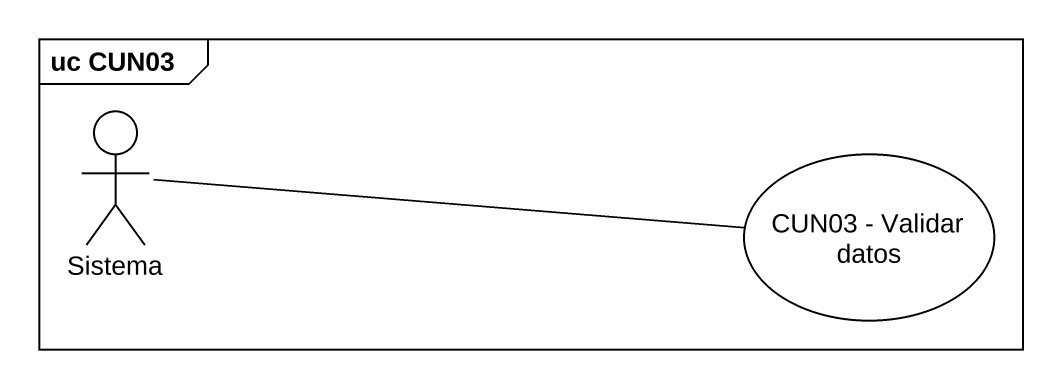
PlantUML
@startuml
mainframe uc CUN03
actor Sistema
usecase "CUN03 - Validar datos" as CUN03_Validar_datos
Sistema -right- CUN03_Validar_datos
@enduml
